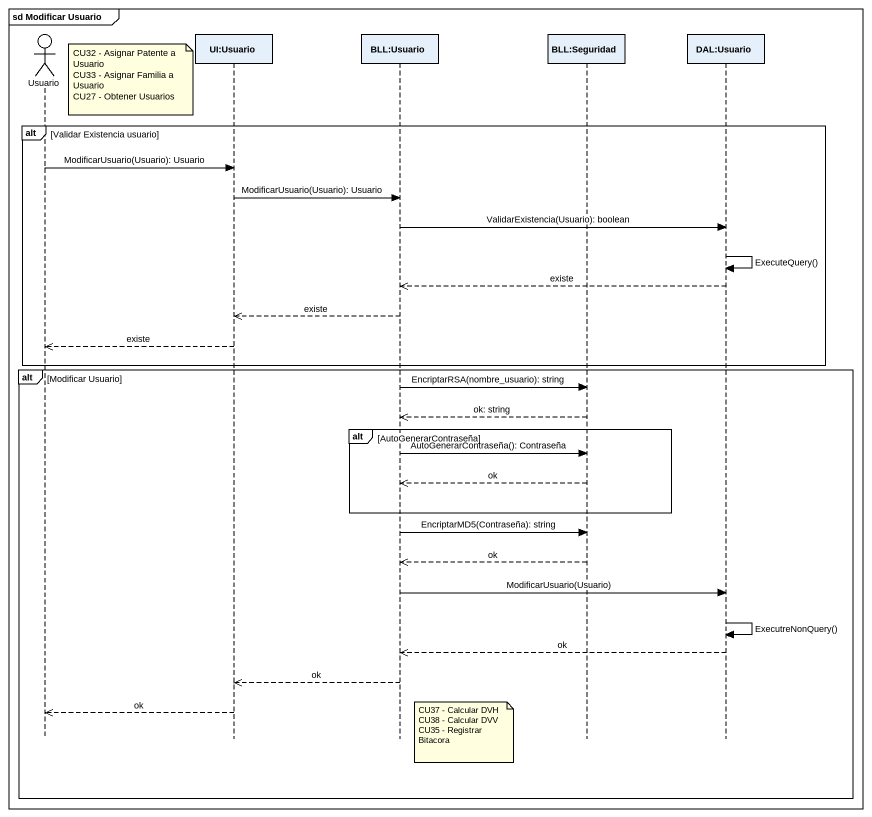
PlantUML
@startuml
mainframe sd Modificar Usuario
hide footbox
actor Usuario
participant "UI:Usuario" as UI_Usuario
participant "BLL:Usuario" as BLL_Usuario
participant "BLL:Seguridad" as BLL_Seguridad
participant "DAL:Usuario" as DAL_Usuario

note right of Usuario
  CU32 - Asignar Patente a Usuario
  CU33 - Asignar Familia a Usuario
  CU27 - Obtener Usuarios
end note
alt Validar Existencia usuario
  Usuario -> UI_Usuario : ModificarUsuario(Usuario): Usuario
  UI_Usuario -> BLL_Usuario : ModificarUsuario(Usuario): Usuario
  BLL_Usuario -> DAL_Usuario : ValidarExistencia(Usuario): boolean
  DAL_Usuario -> DAL_Usuario : ExecuteQuery()
  DAL_Usuario -->> BLL_Usuario : existe
  BLL_Usuario -->> UI_Usuario : existe
  UI_Usuario -->> Usuario : existe
end
alt Modificar Usuario
  BLL_Usuario -> BLL_Seguridad : EncriptarRSA(nombre_usuario): string
  BLL_Seguridad -->> BLL_Usuario : ok: string
  alt AutoGenerarContraseña
    BLL_Usuario -> BLL_Seguridad : AutoGenerarContraseña(): Contraseña
    BLL_Seguridad -->> BLL_Usuario : ok
  end
  BLL_Usuario -> BLL_Seguridad : EncriptarMD5(Contraseña): string
  BLL_Seguridad -->> BLL_Usuario : ok
  BLL_Usuario -> DAL_Usuario : ModificarUsuario(Usuario)
  DAL_Usuario -> DAL_Usuario : ExecutreNonQuery()
  DAL_Usuario -->> BLL_Usuario : ok
  BLL_Usuario -->> UI_Usuario : ok
  UI_Usuario -->> Usuario : ok
  note right of BLL_Usuario
    CU37 - Calcular DVH
    CU38 - Calcular DVV
    CU35 - Registrar Bitacora
  end note
end
@enduml
